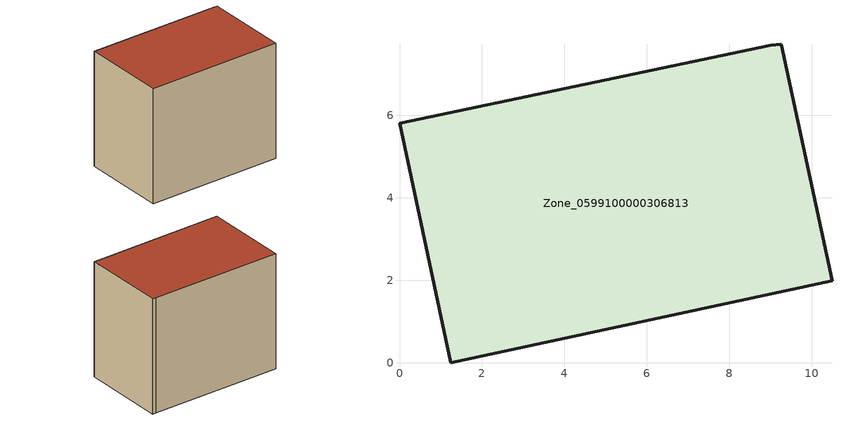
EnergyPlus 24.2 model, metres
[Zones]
Zone_0599100000306813
 floor ground (C_G): 0,5.8 9,7.69 9.26,7.72 10.49,1.98 1.24,0 z0
 wall outside (C_F): 9,7.69 0,5.8 1.24,0 10.49,1.98 9.26,7.72 9,7.69 z0:8.08
 roof outside (C_R): 9.26,7.72 9,7.69 0,5.8 1.24,0 10.49,1.98 z8.08
[BUILDING]
Pand.0599100000306813: North Axis=0; Terrain=City; Loads Convergence Tolerance Value=0.04; Temperature Convergence Tolerance Value=0.4; Solar Distribution=FullExterior; Maximum Number of Warmup Days=25; Minimum Number of Warmup Days=1
[Site:Location]
Rotterdam.The.Hague.AP_ZH_NLD Design_Conditions: Latitude=51.96; Longitude=4.45; Time Zone=1; Elevation=-4.5
[SITE:GROUNDTEMPERATURE:BUILDINGSURFACE]
18, 18, 18, 18, 18, 18, 18, 18, 18, 18, 18, 18
[MATERIAL] Thermal Absorptance=0.9; Solar Absorptance=0.7; Visible Absorptance=0.7
Name | Roughness | Thickness | Conductivity | Density | Specific Heat
G.TC.1975-1991 | MediumSmooth | 0.15 | 0.288461 | 540 | 1210
F.TC.1975-1991 | Rough | 0.3 | 0.230769 | 1920 | 840
R.TC.1975-1991 | MediumRough | 0.2 | 0.153846 | 1500 | 1000
[CONSTRUCTION]
C_G: G.TC.1975-1991
C_F: F.TC.1975-1991
C_R: R.TC.1975-1991
[ZONE]
Zone_0599100000306813: Type=1; Multiplier=1; Ceiling Height=Autocalculate; Volume=Autocalculate; Floor Area=autocalculate; Part of Total Floor Area=Yes
[ZONEINFILTRATION:DESIGNFLOWRATE]
Infil_Zone_0599100000306813: Zone or ZoneList or Space or SpaceList=Zone_0599100000306813; Schedule=AlwaysOn; Design Flow Rate Calculation Method=Flow/Area; Flow Rate per Floor Area=0.003; Constant Term Coefficient=1; Temperature Term Coefficient=0; Velocity Term Coefficient=0; Velocity Squared Term Coefficient=0
[HVACTEMPLATE:ZONE:IDEALLOADSAIRSYSTEM]
Zone_0599100000306813: Maximum Heating Supply Air Temperature=50; Minimum Cooling Supply Air Temperature=13; Maximum Heating Supply Air Humidity Ratio=0.0156; Minimum Cooling Supply Air Humidity Ratio=0.0077; Heating Limit=NoLimit; Cooling Limit=NoLimit; Dehumidification Control Type=ConstantSensibleHeatRatio; Cooling Sensible Heat Ratio=0.7; Dehumidification Setpoint=60; Humidification Control Type=None; Humidification Setpoint=30; Outdoor Air Method=None; Outdoor Air Flow Rate per Person=0.00944; Outdoor Air Flow Rate per Zone Floor Area=0; Outdoor Air Flow Rate per Zone=0; Demand Controlled Ventilation Type=None; Outdoor Air Economizer Type=NoEconomizer; Heat Recovery Type=None; Sensible Heat Recovery Effectiveness=0.7; Latent Heat Recovery Effectiveness=0.65
[ZONECONTROL:THERMOSTAT]
ThermostatControl_Zone_0599100000306813: Zone or ZoneList=Zone_0599100000306813; Control Type Schedule=DualSetpointControlType; Control 1=Thermostat_Zone_0599100000306813; Temperature Difference Between Cutout And Setpoint=0
[THERMOSTATSETPOINT:DUALSETPOINT]
Thermostat_Zone_0599100000306813: Heating Setpoint Temperature Schedule=HeatingSetpoint_Zone_0599100000306813; Cooling Setpoint Temperature Schedule=CoolingSetpoint_Zone_0599100000306813
[SCHEDULE:COMPACT]
HeatingSetpoint_Zone_0599100000306813: Through: 12/31, For: AllDays, Until: 24:00, 21
CoolingSetpoint_Zone_0599100000306813: Through: 12/31, For: AllDays, Until: 24:00, 24
DualSetpointControlType: Through: 12/31, For: AllDays, Until: 24:00, 4
AlwaysOn: Through: 12/31, For: AllDays, Until: 24:00, 1
